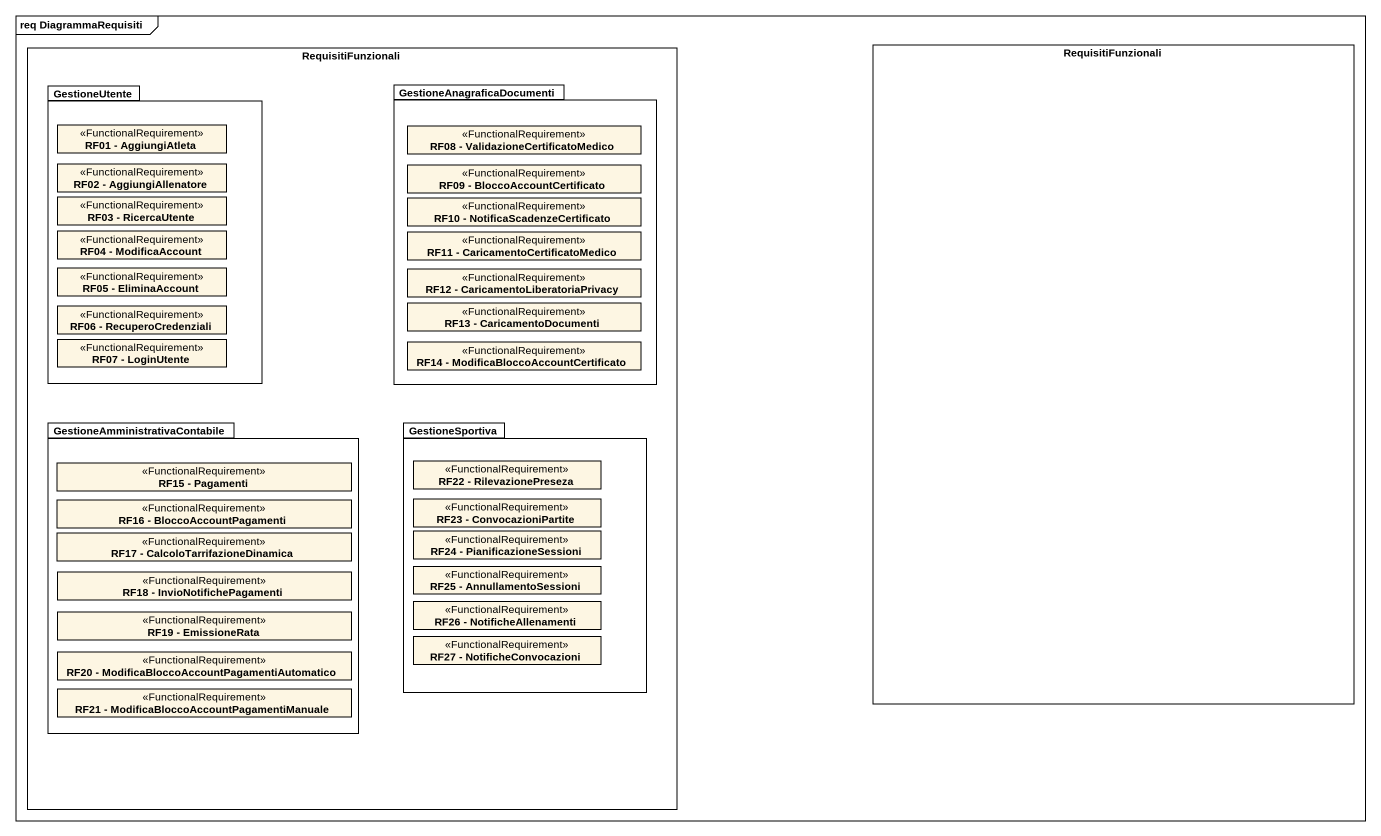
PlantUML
@startuml
mainframe req DiagrammaRequisiti
allowmixing
hide circle
hide empty members
rectangle RequisitiFunzionali
rectangle "RequisitiFunzionali" as RequisitiFunzionali_2 {
  package GestioneUtente {
    class "RF01 - AggiungiAtleta" as RF01_AggiungiAtleta <<FunctionalRequirement>>
    class "RF02 - AggiungiAllenatore" as RF02_AggiungiAllenatore <<FunctionalRequirement>>
    class "RF03 - RicercaUtente" as RF03_RicercaUtente <<FunctionalRequirement>>
    class "RF04 - ModificaAccount" as RF04_ModificaAccount <<FunctionalRequirement>>
    class "RF05 - EliminaAccount" as RF05_EliminaAccount <<FunctionalRequirement>>
    class "RF06 - RecuperoCredenziali" as RF06_RecuperoCredenziali <<FunctionalRequirement>>
    class "RF07 - LoginUtente" as RF07_LoginUtente <<FunctionalRequirement>>
  }
  package GestioneAnagraficaDocumenti {
    class "RF08 - ValidazioneCertificatoMedico" as RF08_ValidazioneCertificatoM <<FunctionalRequirement>>
    class "RF09 - BloccoAccountCertificato" as RF09_BloccoAccountCertificat <<FunctionalRequirement>>
    class "RF10 - NotificaScadenzeCertificato" as RF10_NotificaScadenzeCertifi <<FunctionalRequirement>>
    class "RF11 - CaricamentoCertificatoMedico" as RF11_CaricamentoCertificatoM <<FunctionalRequirement>>
    class "RF12 - CaricamentoLiberatoriaPrivacy" as RF12_CaricamentoLiberatoriaP <<FunctionalRequirement>>
    class "RF13 - CaricamentoDocumenti" as RF13_CaricamentoDocumenti <<FunctionalRequirement>>
    class "RF14 - ModificaBloccoAccountCertificato" as RF14_ModificaBloccoAccountCe <<FunctionalRequirement>>
  }
  package "GestioneAmministrativaContabile" as GestioneAmministrativaContab {
    class "RF15 - Pagamenti" as RF15_Pagamenti <<FunctionalRequirement>>
    class "RF16 - BloccoAccountPagamenti" as RF16_BloccoAccountPagamenti <<FunctionalRequirement>>
    class "RF17 - CalcoloTarrifazioneDinamica" as RF17_CalcoloTarrifazioneDina <<FunctionalRequirement>>
    class "RF18 - InvioNotifichePagamenti" as RF18_InvioNotifichePagamenti <<FunctionalRequirement>>
    class "RF19 - EmissioneRata" as RF19_EmissioneRata <<FunctionalRequirement>>
    class "RF20 - ModificaBloccoAccountPagamentiAutomatico" as RF20_ModificaBloccoAccountPa <<FunctionalRequirement>>
    class "RF21 - ModificaBloccoAccountPagamentiManuale" as RF21_ModificaBloccoAccountPa <<FunctionalRequirement>>
  }
  package GestioneSportiva {
    class "RF22 - RilevazionePreseza" as RF22_RilevazionePreseza <<FunctionalRequirement>>
    class "RF23 - ConvocazioniPartite" as RF23_ConvocazioniPartite <<FunctionalRequirement>>
    class "RF24 - PianificazioneSessioni" as RF24_PianificazioneSessioni <<FunctionalRequirement>>
    class "RF25 - AnnullamentoSessioni" as RF25_AnnullamentoSessioni <<FunctionalRequirement>>
    class "RF26 - NotificheAllenamenti" as RF26_NotificheAllenamenti <<FunctionalRequirement>>
    class "RF27 - NotificheConvocazioni" as RF27_NotificheConvocazioni <<FunctionalRequirement>>
  }
}
@enduml
